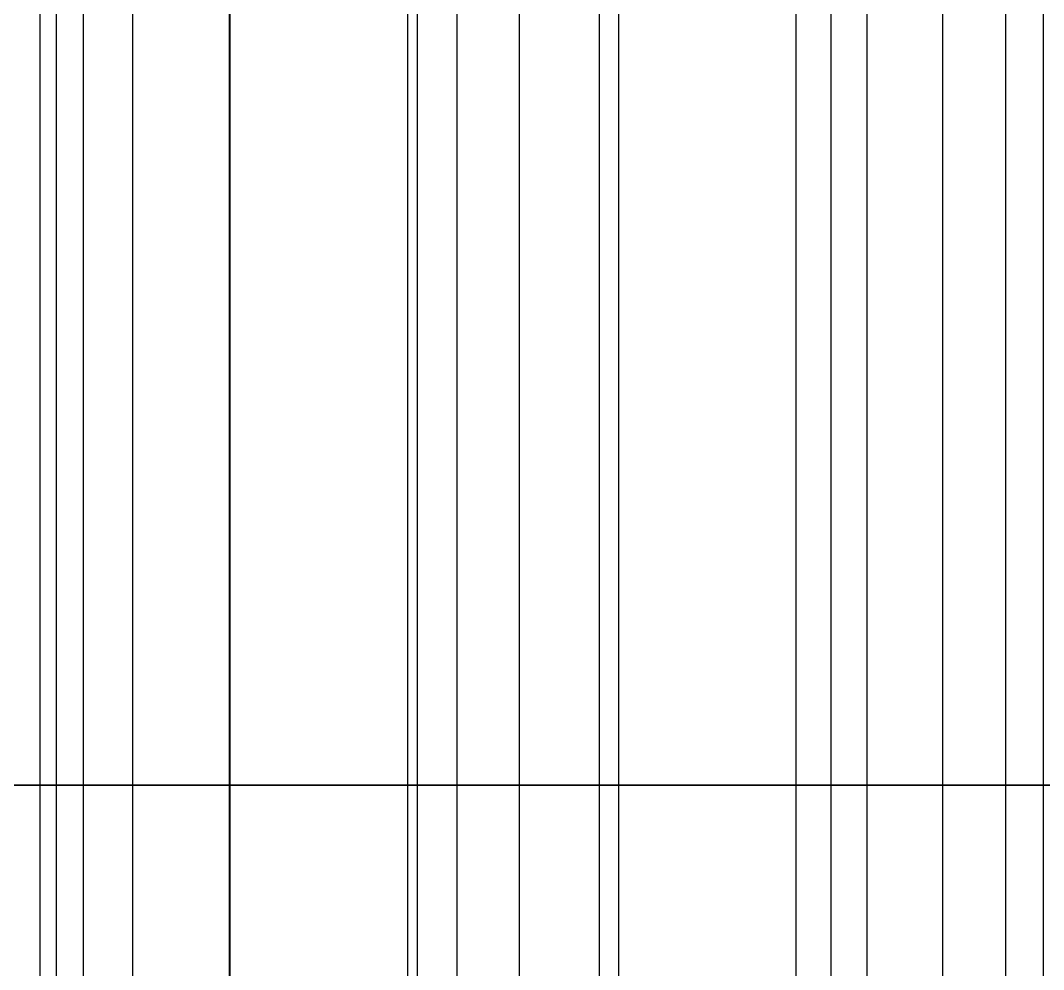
# Model space of a CAD drawing. Extents: x -60 to 60, y 140 to 264.
# Drawn here: x -54.051 to -52.228, y 197.172 to 198.863 of the extents above; entities that cross this region are included whole.
import ezdxf

# ---------------------------------------------------------------- set-up
doc = ezdxf.new("R2010")
doc.units = 0
doc.layers.add('Cut051011', color=7, linetype='CONTINUOUS')

msp = doc.modelspace()

# ---------------------------------------------------------------- linework, layer by layer
at = {"layer": 'Cut051011'}
for p, q in [((-54.0162, 197.5, 581.669), (-54.0162, 200.5, 581.669)), ((-54.0162, 197.5, 581.669), (-54.0162, 200.5, 581.669)), ((-54.0162, 197.5, 618.331), (-54.0162, 200.5, 618.331)), ((-54.0162, 197.5, 618.331), (-54.0162, 200.5, 618.331)), ((-53.9874, 197.5, 582.983), (-53.9874, 200.5, 582.983)), ((-53.9874, 197.5, 582.983), (-53.9874, 200.5, 582.983)), ((-53.9874, 197.5, 617.017), (-53.9874, 200.5, 617.017)), ((-53.9874, 197.5, 617.017), (-53.9874, 200.5, 617.017)), ((-53.9393, 197.5, 581.853), (-53.9393, 200.5, 581.853)), ((-53.9393, 197.5, 581.853), (-53.9393, 200.5, 581.853)), ((-53.9393, 197.5, 618.147), (-53.9393, 200.5, 618.147)), ((-53.9393, 197.5, 618.147), (-53.9393, 200.5, 618.147)), ((-53.8508, 197.5, 581.189), (-53.8508, 200.5, 581.189)), ((-53.8508, 197.5, 581.189), (-53.8508, 200.5, 581.189)), ((-53.8508, 197.5, 618.811), (-53.8508, 200.5, 618.811)), ((-53.8508, 197.5, 618.811), (-53.8508, 200.5, 618.811)), ((-53.679, 197.5, 582.034), (-53.679, 200.5, 582.034)), ((-53.679, 197.5, 582.034), (-53.679, 200.5, 582.034)), ((-53.679, 197.5, 617.966), (-53.679, 200.5, 617.966)), ((-53.679, 197.5, 617.966), (-53.679, 200.5, 617.966)), ((-53.6773, 197.5, 581.092), (-53.6773, 200.5, 581.092)), ((-53.6773, 197.5, 581.092), (-53.6773, 200.5, 581.092)), ((-53.6773, 197.5, 618.908), (-53.6773, 200.5, 618.908)), ((-53.6773, 197.5, 618.908), (-53.6773, 200.5, 618.908)), ((-53.3606, 197.5, 581.109), (-53.3606, 200.5, 581.109)), ((-53.3606, 197.5, 581.109), (-53.3606, 200.5, 581.109)), ((-53.3606, 197.5, 618.891), (-53.3606, 200.5, 618.891)), ((-53.3606, 197.5, 618.891), (-53.3606, 200.5, 618.891)), ((-53.3436, 197.5, 579.795), (-53.3436, 200.5, 579.795)), ((-53.3436, 197.5, 579.795), (-53.3436, 200.5, 579.795)), ((-53.3436, 197.5, 620.205), (-53.3436, 200.5, 620.205)), ((-53.3436, 197.5, 620.205), (-53.3436, 200.5, 620.205)), ((-53.2731, 197.5, 579.981), (-53.2731, 200.5, 579.981)), ((-53.2731, 197.5, 579.981), (-53.2731, 200.5, 579.981)), ((-53.2731, 197.5, 620.019), (-53.2731, 200.5, 620.019)), ((-53.2731, 197.5, 620.019), (-53.2731, 200.5, 620.019)), ((-53.1615, 197.5, 579.321), (-53.1615, 200.5, 579.321)), ((-53.1615, 197.5, 579.321), (-53.1615, 200.5, 579.321)), ((-53.1615, 197.5, 620.679), (-53.1615, 200.5, 620.679)), ((-53.1615, 197.5, 620.679), (-53.1615, 200.5, 620.679)), ((-53.0193, 197.5, 580.172), (-53.0193, 200.5, 580.172)), ((-53.0193, 197.5, 580.172), (-53.0193, 200.5, 580.172)), ((-53.0193, 197.5, 619.828), (-53.0193, 200.5, 619.828)), ((-53.0193, 197.5, 619.828), (-53.0193, 200.5, 619.828)), ((-52.9848, 197.5, 579.23), (-52.9848, 200.5, 579.23)), ((-52.9848, 197.5, 579.23), (-52.9848, 200.5, 579.23)), ((-52.9848, 197.5, 620.77), (-52.9848, 200.5, 620.77)), ((-52.9848, 197.5, 620.77), (-52.9848, 200.5, 620.77)), ((-52.6688, 197.5, 579.258), (-52.6688, 200.5, 579.258)), ((-52.6688, 197.5, 579.258), (-52.6688, 200.5, 579.258)), ((-52.6688, 197.5, 620.742), (-52.6688, 200.5, 620.742)), ((-52.6688, 197.5, 620.742), (-52.6688, 200.5, 620.742)), ((-52.606, 197.5, 577.946), (-52.606, 200.5, 577.946)), ((-52.606, 197.5, 577.946), (-52.606, 200.5, 577.946)), ((-52.606, 197.5, 622.054), (-52.606, 200.5, 622.054)), ((-52.606, 197.5, 622.054), (-52.606, 200.5, 622.054)), ((-52.5421, 197.5, 578.134), (-52.5421, 200.5, 578.134)), ((-52.5421, 197.5, 578.134), (-52.5421, 200.5, 578.134)), ((-52.5421, 197.5, 621.866), (-52.5421, 200.5, 621.866)), ((-52.5421, 197.5, 621.866), (-52.5421, 200.5, 621.866)), ((-52.4074, 197.5, 577.478), (-52.4074, 200.5, 577.478)), ((-52.4074, 197.5, 577.478), (-52.4074, 200.5, 577.478)), ((-52.4074, 197.5, 622.522), (-52.4074, 200.5, 622.522)), ((-52.4074, 197.5, 622.522), (-52.4074, 200.5, 622.522)), ((-52.295, 197.5, 578.333), (-52.295, 200.5, 578.333)), ((-52.295, 197.5, 578.333), (-52.295, 200.5, 578.333)), ((-52.295, 197.5, 621.667), (-52.295, 200.5, 621.667)), ((-52.295, 197.5, 621.667), (-52.295, 200.5, 621.667)), ((-52.2276, 197.5, 577.394), (-52.2276, 200.5, 577.394)), ((-52.2276, 197.5, 577.394), (-52.2276, 200.5, 577.394)), ((-52.2276, 197.5, 622.606), (-52.2276, 200.5, 622.606)), ((-52.2276, 197.5, 622.606), (-52.2276, 200.5, 622.606)), ((-54.0162, 194.5, 581.669), (-54.0162, 197.5, 581.669)), ((-54.0162, 194.5, 581.669), (-54.0162, 197.5, 581.669)), ((-54.0162, 194.5, 618.331), (-54.0162, 197.5, 618.331)), ((-54.0162, 194.5, 618.331), (-54.0162, 197.5, 618.331)), ((-53.9874, 194.5, 582.983), (-53.9874, 197.5, 582.983)), ((-53.9874, 194.5, 582.983), (-53.9874, 197.5, 582.983)), ((-53.9874, 194.5, 617.017), (-53.9874, 197.5, 617.017)), ((-53.9874, 194.5, 617.017), (-53.9874, 197.5, 617.017)), ((-53.9393, 194.5, 581.853), (-53.9393, 197.5, 581.853)), ((-53.9393, 194.5, 581.853), (-53.9393, 197.5, 581.853)), ((-53.9393, 194.5, 618.147), (-53.9393, 197.5, 618.147)), ((-53.9393, 194.5, 618.147), (-53.9393, 197.5, 618.147)), ((-53.8508, 194.5, 581.189), (-53.8508, 197.5, 581.189)), ((-53.8508, 194.5, 581.189), (-53.8508, 197.5, 581.189)), ((-53.8508, 194.5, 618.811), (-53.8508, 197.5, 618.811)), ((-53.8508, 194.5, 618.811), (-53.8508, 197.5, 618.811)), ((-53.679, 194.5, 582.034), (-53.679, 197.5, 582.034)), ((-53.679, 194.5, 582.034), (-53.679, 197.5, 582.034)), ((-53.679, 194.5, 617.966), (-53.679, 197.5, 617.966)), ((-53.679, 194.5, 617.966), (-53.679, 197.5, 617.966)), ((-53.6773, 194.5, 581.092), (-53.6773, 197.5, 581.092)), ((-53.6773, 194.5, 581.092), (-53.6773, 197.5, 581.092)), ((-53.6773, 194.5, 618.908), (-53.6773, 197.5, 618.908)), ((-53.6773, 194.5, 618.908), (-53.6773, 197.5, 618.908)), ((-53.3606, 194.5, 581.109), (-53.3606, 197.5, 581.109)), ((-53.3606, 194.5, 581.109), (-53.3606, 197.5, 581.109)), ((-53.3606, 194.5, 618.891), (-53.3606, 197.5, 618.891)), ((-53.3606, 194.5, 618.891), (-53.3606, 197.5, 618.891)), ((-53.3436, 194.5, 579.795), (-53.3436, 197.5, 579.795)), ((-53.3436, 194.5, 579.795), (-53.3436, 197.5, 579.795)), ((-53.3436, 194.5, 620.205), (-53.3436, 197.5, 620.205)), ((-53.3436, 194.5, 620.205), (-53.3436, 197.5, 620.205)), ((-53.2731, 194.5, 579.981), (-53.2731, 197.5, 579.981)), ((-53.2731, 194.5, 579.981), (-53.2731, 197.5, 579.981)), ((-53.2731, 194.5, 620.019), (-53.2731, 197.5, 620.019)), ((-53.2731, 194.5, 620.019), (-53.2731, 197.5, 620.019)), ((-53.1615, 194.5, 579.321), (-53.1615, 197.5, 579.321)), ((-53.1615, 194.5, 579.321), (-53.1615, 197.5, 579.321)), ((-53.1615, 194.5, 620.679), (-53.1615, 197.5, 620.679)), ((-53.1615, 194.5, 620.679), (-53.1615, 197.5, 620.679)), ((-53.0193, 194.5, 580.172), (-53.0193, 197.5, 580.172)), ((-53.0193, 194.5, 580.172), (-53.0193, 197.5, 580.172)), ((-53.0193, 194.5, 619.828), (-53.0193, 197.5, 619.828)), ((-53.0193, 194.5, 619.828), (-53.0193, 197.5, 619.828)), ((-52.9848, 194.5, 579.23), (-52.9848, 197.5, 579.23)), ((-52.9848, 194.5, 579.23), (-52.9848, 197.5, 579.23)), ((-52.9848, 194.5, 620.77), (-52.9848, 197.5, 620.77)), ((-52.9848, 194.5, 620.77), (-52.9848, 197.5, 620.77)), ((-52.6688, 194.5, 579.258), (-52.6688, 197.5, 579.258)), ((-52.6688, 194.5, 579.258), (-52.6688, 197.5, 579.258)), ((-52.6688, 194.5, 620.742), (-52.6688, 197.5, 620.742)), ((-52.6688, 194.5, 620.742), (-52.6688, 197.5, 620.742)), ((-52.606, 194.5, 577.946), (-52.606, 197.5, 577.946)), ((-52.606, 194.5, 577.946), (-52.606, 197.5, 577.946)), ((-52.606, 194.5, 622.054), (-52.606, 197.5, 622.054)), ((-52.606, 194.5, 622.054), (-52.606, 197.5, 622.054)), ((-52.5421, 194.5, 578.134), (-52.5421, 197.5, 578.134)), ((-52.5421, 194.5, 578.134), (-52.5421, 197.5, 578.134)), ((-52.5421, 194.5, 621.866), (-52.5421, 197.5, 621.866)), ((-52.5421, 194.5, 621.866), (-52.5421, 197.5, 621.866)), ((-52.4074, 194.5, 577.478), (-52.4074, 197.5, 577.478)), ((-52.4074, 194.5, 577.478), (-52.4074, 197.5, 577.478)), ((-52.4074, 194.5, 622.522), (-52.4074, 197.5, 622.522)), ((-52.4074, 194.5, 622.522), (-52.4074, 197.5, 622.522)), ((-52.295, 194.5, 578.333), (-52.295, 197.5, 578.333)), ((-52.295, 194.5, 578.333), (-52.295, 197.5, 578.333)), ((-52.295, 194.5, 621.667), (-52.295, 197.5, 621.667)), ((-52.295, 194.5, 621.667), (-52.295, 197.5, 621.667)), ((-52.2276, 194.5, 577.394), (-52.2276, 197.5, 577.394)), ((-52.2276, 194.5, 577.394), (-52.2276, 197.5, 577.394)), ((-52.2276, 194.5, 622.606), (-52.2276, 197.5, 622.606)), ((-52.2276, 194.5, 622.606), (-52.2276, 197.5, 622.606))]:
    msp.add_line(p, q, dxfattribs=at)
for centre in [(0, 203.5), (0, 203.5), (0, 200.5), (0, 200.5)]:
    msp.add_circle(centre, 60, dxfattribs=at)
for points, degree in [([(-53.9874, 197.5, 582.983), (-54.1464, 197.5, 583.005), (-54.3045, 197.5, 582.977)], 2), ([(-54.3045, 197.5, 617.023), (-54.1464, 197.5, 616.995), (-53.9874, 197.5, 617.017)], 2), ([(-53.9874, 197.5, 582.983), (-54.1464, 197.5, 583.005), (-54.3045, 197.5, 582.977)], 2), ([(-54.3045, 197.5, 617.023), (-54.1464, 197.5, 616.995), (-53.9874, 197.5, 617.017)], 2), ([(-53.9874, 197.5, 582.983), (-54.1464, 197.5, 583.005), (-54.3045, 197.5, 582.977)], 2), ([(-54.3045, 197.5, 617.023), (-54.1464, 197.5, 616.995), (-53.9874, 197.5, 617.017)], 2), ([(-53.9874, 197.5, 582.983), (-54.1464, 197.5, 583.005), (-54.3045, 197.5, 582.977)], 2), ([(-54.3045, 197.5, 617.023), (-54.1464, 197.5, 616.995), (-53.9874, 197.5, 617.017)], 2), ([(-53.8508, 197.5, 581.189), (-54.0162, 197.5, 581.669)], 1), ([(-54.0162, 197.5, 618.331), (-53.8508, 197.5, 618.811)], 1), ([(-53.8508, 197.5, 581.189), (-54.0162, 197.5, 581.669)], 1), ([(-54.0162, 197.5, 618.331), (-53.8508, 197.5, 618.811)], 1), ([(-53.8508, 197.5, 581.189), (-54.0162, 197.5, 581.669)], 1), ([(-54.0162, 197.5, 618.331), (-53.8508, 197.5, 618.811)], 1), ([(-53.8508, 197.5, 581.189), (-54.0162, 197.5, 581.669)], 1), ([(-54.0162, 197.5, 618.331), (-53.8508, 197.5, 618.811)], 1), ([(-53.9393, 197.5, 581.853), (-53.7947, 197.5, 581.923), (-53.679, 197.5, 582.034)], 2), ([(-53.679, 197.5, 617.966), (-53.7947, 197.5, 618.077), (-53.9393, 197.5, 618.147)], 2), ([(-53.9393, 197.5, 581.853), (-53.7947, 197.5, 581.923), (-53.679, 197.5, 582.034)], 2), ([(-53.679, 197.5, 617.966), (-53.7947, 197.5, 618.077), (-53.9393, 197.5, 618.147)], 2), ([(-53.9393, 197.5, 581.853), (-53.7947, 197.5, 581.923), (-53.679, 197.5, 582.034)], 2), ([(-53.679, 197.5, 617.966), (-53.7947, 197.5, 618.077), (-53.9393, 197.5, 618.147)], 2), ([(-53.9393, 197.5, 581.853), (-53.7947, 197.5, 581.923), (-53.679, 197.5, 582.034)], 2), ([(-53.679, 197.5, 617.966), (-53.7947, 197.5, 618.077), (-53.9393, 197.5, 618.147)], 2), ([(-53.3606, 197.5, 581.109), (-53.5204, 197.5, 581.126), (-53.6773, 197.5, 581.092)], 2), ([(-53.6773, 197.5, 618.908), (-53.5204, 197.5, 618.874), (-53.3606, 197.5, 618.891)], 2), ([(-53.3606, 197.5, 581.109), (-53.5204, 197.5, 581.126), (-53.6773, 197.5, 581.092)], 2), ([(-53.6773, 197.5, 618.908), (-53.5204, 197.5, 618.874), (-53.3606, 197.5, 618.891)], 2), ([(-53.3606, 197.5, 581.109), (-53.5204, 197.5, 581.126), (-53.6773, 197.5, 581.092)], 2), ([(-53.6773, 197.5, 618.908), (-53.5204, 197.5, 618.874), (-53.3606, 197.5, 618.891)], 2), ([(-53.3606, 197.5, 581.109), (-53.5204, 197.5, 581.126), (-53.6773, 197.5, 581.092)], 2), ([(-53.6773, 197.5, 618.908), (-53.5204, 197.5, 618.874), (-53.3606, 197.5, 618.891)], 2), ([(-53.1615, 197.5, 579.321), (-53.3436, 197.5, 579.795)], 1), ([(-53.3436, 197.5, 620.205), (-53.1615, 197.5, 620.679)], 1), ([(-53.1615, 197.5, 579.321), (-53.3436, 197.5, 579.795)], 1), ([(-53.3436, 197.5, 620.205), (-53.1615, 197.5, 620.679)], 1), ([(-53.1615, 197.5, 579.321), (-53.3436, 197.5, 579.795)], 1), ([(-53.3436, 197.5, 620.205), (-53.1615, 197.5, 620.679)], 1), ([(-53.1615, 197.5, 579.321), (-53.3436, 197.5, 579.795)], 1), ([(-53.3436, 197.5, 620.205), (-53.1615, 197.5, 620.679)], 1), ([(-53.2731, 197.5, 579.981), (-53.1311, 197.5, 580.056), (-53.0193, 197.5, 580.172)], 2), ([(-53.0193, 197.5, 619.828), (-53.1311, 197.5, 619.944), (-53.2731, 197.5, 620.019)], 2), ([(-53.2731, 197.5, 579.981), (-53.1311, 197.5, 580.056), (-53.0193, 197.5, 580.172)], 2), ([(-53.0193, 197.5, 619.828), (-53.1311, 197.5, 619.944), (-53.2731, 197.5, 620.019)], 2), ([(-53.2731, 197.5, 579.981), (-53.1311, 197.5, 580.056), (-53.0193, 197.5, 580.172)], 2), ([(-53.0193, 197.5, 619.828), (-53.1311, 197.5, 619.944), (-53.2731, 197.5, 620.019)], 2), ([(-53.2731, 197.5, 579.981), (-53.1311, 197.5, 580.056), (-53.0193, 197.5, 580.172)], 2), ([(-53.0193, 197.5, 619.828), (-53.1311, 197.5, 619.944), (-53.2731, 197.5, 620.019)], 2), ([(-52.6688, 197.5, 579.258), (-52.829, 197.5, 579.269), (-52.9848, 197.5, 579.23)], 2), ([(-52.9848, 197.5, 620.77), (-52.829, 197.5, 620.731), (-52.6688, 197.5, 620.742)], 2), ([(-52.6688, 197.5, 579.258), (-52.829, 197.5, 579.269), (-52.9848, 197.5, 579.23)], 2), ([(-52.9848, 197.5, 620.77), (-52.829, 197.5, 620.731), (-52.6688, 197.5, 620.742)], 2), ([(-52.6688, 197.5, 579.258), (-52.829, 197.5, 579.269), (-52.9848, 197.5, 579.23)], 2), ([(-52.9848, 197.5, 620.77), (-52.829, 197.5, 620.731), (-52.6688, 197.5, 620.742)], 2), ([(-52.6688, 197.5, 579.258), (-52.829, 197.5, 579.269), (-52.9848, 197.5, 579.23)], 2), ([(-52.9848, 197.5, 620.77), (-52.829, 197.5, 620.731), (-52.6688, 197.5, 620.742)], 2), ([(-52.4074, 197.5, 577.478), (-52.606, 197.5, 577.946)], 1), ([(-52.606, 197.5, 622.054), (-52.4074, 197.5, 622.522)], 1), ([(-52.4074, 197.5, 577.478), (-52.606, 197.5, 577.946)], 1), ([(-52.606, 197.5, 622.054), (-52.4074, 197.5, 622.522)], 1), ([(-52.4074, 197.5, 577.478), (-52.606, 197.5, 577.946)], 1), ([(-52.606, 197.5, 622.054), (-52.4074, 197.5, 622.522)], 1), ([(-52.4074, 197.5, 577.478), (-52.606, 197.5, 577.946)], 1), ([(-52.606, 197.5, 622.054), (-52.4074, 197.5, 622.522)], 1), ([(-52.5421, 197.5, 578.134), (-52.4027, 197.5, 578.214), (-52.295, 197.5, 578.333)], 2), ([(-52.295, 197.5, 621.667), (-52.4027, 197.5, 621.786), (-52.5421, 197.5, 621.866)], 2), ([(-52.5421, 197.5, 578.134), (-52.4027, 197.5, 578.214), (-52.295, 197.5, 578.333)], 2), ([(-52.295, 197.5, 621.667), (-52.4027, 197.5, 621.786), (-52.5421, 197.5, 621.866)], 2), ([(-52.5421, 197.5, 578.134), (-52.4027, 197.5, 578.214), (-52.295, 197.5, 578.333)], 2), ([(-52.295, 197.5, 621.667), (-52.4027, 197.5, 621.786), (-52.5421, 197.5, 621.866)], 2), ([(-52.5421, 197.5, 578.134), (-52.4027, 197.5, 578.214), (-52.295, 197.5, 578.333)], 2), ([(-52.295, 197.5, 621.667), (-52.4027, 197.5, 621.786), (-52.5421, 197.5, 621.866)], 2), ([(-51.9129, 197.5, 577.433), (-52.0734, 197.5, 577.438), (-52.2276, 197.5, 577.394)], 2), ([(-52.2276, 197.5, 622.606), (-52.0734, 197.5, 622.562), (-51.9129, 197.5, 622.567)], 2), ([(-51.9129, 197.5, 577.433), (-52.0734, 197.5, 577.438), (-52.2276, 197.5, 577.394)], 2), ([(-52.2276, 197.5, 622.606), (-52.0734, 197.5, 622.562), (-51.9129, 197.5, 622.567)], 2), ([(-51.9129, 197.5, 577.433), (-52.0734, 197.5, 577.438), (-52.2276, 197.5, 577.394)], 2), ([(-52.2276, 197.5, 622.606), (-52.0734, 197.5, 622.562), (-51.9129, 197.5, 622.567)], 2), ([(-51.9129, 197.5, 577.433), (-52.0734, 197.5, 577.438), (-52.2276, 197.5, 577.394)], 2), ([(-52.2276, 197.5, 622.606), (-52.0734, 197.5, 622.562), (-51.9129, 197.5, 622.567)], 2)]:
    msp.add_open_spline(points, degree=degree, dxfattribs=at)
for points, degree, knots in [([(-54.0162, 197.5, 581.669), (-54.0339, 197.5, 581.72), (-54.0125, 197.5, 581.776), (-53.9875, 197.5, 581.83), (-53.9393, 197.5, 581.853)], 2, [0, 0, 0, 0.724386, 0.724386, 1.44877, 1.44877, 1.44877]), ([(-53.9393, 197.5, 618.147), (-53.9875, 197.5, 618.17), (-54.0125, 197.5, 618.224), (-54.0339, 197.5, 618.28), (-54.0162, 197.5, 618.331)], 2, [0, 0, 0, 0.724386, 0.724386, 1.44877, 1.44877, 1.44877]), ([(-54.0162, 197.5, 581.669), (-54.0339, 197.5, 581.72), (-54.0125, 197.5, 581.776), (-53.9875, 197.5, 581.83), (-53.9393, 197.5, 581.853)], 2, [0, 0, 0, 0.724386, 0.724386, 1.44877, 1.44877, 1.44877]), ([(-53.9393, 197.5, 618.147), (-53.9875, 197.5, 618.17), (-54.0125, 197.5, 618.224), (-54.0339, 197.5, 618.28), (-54.0162, 197.5, 618.331)], 2, [0, 0, 0, 0.724386, 0.724386, 1.44877, 1.44877, 1.44877]), ([(-54.0162, 197.5, 581.669), (-54.0339, 197.5, 581.72), (-54.0125, 197.5, 581.776), (-53.9875, 197.5, 581.83), (-53.9393, 197.5, 581.853)], 2, [0, 0, 0, 0.724386, 0.724386, 1.44877, 1.44877, 1.44877]), ([(-53.9393, 197.5, 618.147), (-53.9875, 197.5, 618.17), (-54.0125, 197.5, 618.224), (-54.0339, 197.5, 618.28), (-54.0162, 197.5, 618.331)], 2, [0, 0, 0, 0.724386, 0.724386, 1.44877, 1.44877, 1.44877]), ([(-54.0162, 197.5, 581.669), (-54.0339, 197.5, 581.72), (-54.0125, 197.5, 581.776), (-53.9875, 197.5, 581.83), (-53.9393, 197.5, 581.853)], 2, [0, 0, 0, 0.724386, 0.724386, 1.44877, 1.44877, 1.44877]), ([(-53.9393, 197.5, 618.147), (-53.9875, 197.5, 618.17), (-54.0125, 197.5, 618.224), (-54.0339, 197.5, 618.28), (-54.0162, 197.5, 618.331)], 2, [0, 0, 0, 0.724386, 0.724386, 1.44877, 1.44877, 1.44877]), ([(-53.679, 197.5, 582.034), (-53.6194, 197.5, 582.091), (-53.5633, 197.5, 582.172), (-53.5329, 197.5, 582.274), (-53.5021, 197.5, 582.374), (-53.5003, 197.5, 582.495), (-53.5367, 197.5, 582.605), (-53.572, 197.5, 582.715), (-53.6442, 197.5, 582.812), (-53.7282, 197.5, 582.875), (-53.8124, 197.5, 582.939), (-53.9054, 197.5, 582.972), (-53.9874, 197.5, 582.983)], 3, [0, 0, 0, 0, 0.558599, 0.558599, 0.558599, 1.1172, 1.1172, 1.1172, 1.6758, 1.6758, 1.6758, 2.2344, 2.2344, 2.2344, 2.2344]), ([(-53.9874, 197.5, 617.017), (-53.9054, 197.5, 617.028), (-53.8124, 197.5, 617.061), (-53.7282, 197.5, 617.125), (-53.6442, 197.5, 617.188), (-53.572, 197.5, 617.285), (-53.5367, 197.5, 617.395), (-53.5003, 197.5, 617.505), (-53.5021, 197.5, 617.626), (-53.5329, 197.5, 617.726), (-53.5633, 197.5, 617.828), (-53.6194, 197.5, 617.909), (-53.679, 197.5, 617.966)], 3, [0, 0, 0, 0, 0.558599, 0.558599, 0.558599, 1.1172, 1.1172, 1.1172, 1.6758, 1.6758, 1.6758, 2.2344, 2.2344, 2.2344, 2.2344]), ([(-53.679, 197.5, 582.034), (-53.6194, 197.5, 582.091), (-53.5633, 197.5, 582.172), (-53.5329, 197.5, 582.274), (-53.5021, 197.5, 582.374), (-53.5003, 197.5, 582.495), (-53.5367, 197.5, 582.605), (-53.572, 197.5, 582.715), (-53.6442, 197.5, 582.812), (-53.7282, 197.5, 582.875), (-53.8124, 197.5, 582.939), (-53.9054, 197.5, 582.972), (-53.9874, 197.5, 582.983)], 3, [0, 0, 0, 0, 0.558599, 0.558599, 0.558599, 1.1172, 1.1172, 1.1172, 1.6758, 1.6758, 1.6758, 2.2344, 2.2344, 2.2344, 2.2344]), ([(-53.9874, 197.5, 617.017), (-53.9054, 197.5, 617.028), (-53.8124, 197.5, 617.061), (-53.7282, 197.5, 617.125), (-53.6442, 197.5, 617.188), (-53.572, 197.5, 617.285), (-53.5367, 197.5, 617.395), (-53.5003, 197.5, 617.505), (-53.5021, 197.5, 617.626), (-53.5329, 197.5, 617.726), (-53.5633, 197.5, 617.828), (-53.6194, 197.5, 617.909), (-53.679, 197.5, 617.966)], 3, [0, 0, 0, 0, 0.558599, 0.558599, 0.558599, 1.1172, 1.1172, 1.1172, 1.6758, 1.6758, 1.6758, 2.2344, 2.2344, 2.2344, 2.2344]), ([(-53.679, 197.5, 582.034), (-53.6194, 197.5, 582.091), (-53.5633, 197.5, 582.172), (-53.5329, 197.5, 582.274), (-53.5021, 197.5, 582.374), (-53.5003, 197.5, 582.495), (-53.5367, 197.5, 582.605), (-53.572, 197.5, 582.715), (-53.6442, 197.5, 582.812), (-53.7282, 197.5, 582.875), (-53.8124, 197.5, 582.939), (-53.9054, 197.5, 582.972), (-53.9874, 197.5, 582.983)], 3, [0, 0, 0, 0, 0.558599, 0.558599, 0.558599, 1.1172, 1.1172, 1.1172, 1.6758, 1.6758, 1.6758, 2.2344, 2.2344, 2.2344, 2.2344]), ([(-53.9874, 197.5, 617.017), (-53.9054, 197.5, 617.028), (-53.8124, 197.5, 617.061), (-53.7282, 197.5, 617.125), (-53.6442, 197.5, 617.188), (-53.572, 197.5, 617.285), (-53.5367, 197.5, 617.395), (-53.5003, 197.5, 617.505), (-53.5021, 197.5, 617.626), (-53.5329, 197.5, 617.726), (-53.5633, 197.5, 617.828), (-53.6194, 197.5, 617.909), (-53.679, 197.5, 617.966)], 3, [0, 0, 0, 0, 0.558599, 0.558599, 0.558599, 1.1172, 1.1172, 1.1172, 1.6758, 1.6758, 1.6758, 2.2344, 2.2344, 2.2344, 2.2344]), ([(-53.679, 197.5, 582.034), (-53.6194, 197.5, 582.091), (-53.5633, 197.5, 582.172), (-53.5329, 197.5, 582.274), (-53.5021, 197.5, 582.374), (-53.5003, 197.5, 582.495), (-53.5367, 197.5, 582.605), (-53.572, 197.5, 582.715), (-53.6442, 197.5, 582.812), (-53.7282, 197.5, 582.875), (-53.8124, 197.5, 582.939), (-53.9054, 197.5, 582.972), (-53.9874, 197.5, 582.983)], 3, [0, 0, 0, 0, 0.558599, 0.558599, 0.558599, 1.1172, 1.1172, 1.1172, 1.6758, 1.6758, 1.6758, 2.2344, 2.2344, 2.2344, 2.2344]), ([(-53.9874, 197.5, 617.017), (-53.9054, 197.5, 617.028), (-53.8124, 197.5, 617.061), (-53.7282, 197.5, 617.125), (-53.6442, 197.5, 617.188), (-53.572, 197.5, 617.285), (-53.5367, 197.5, 617.395), (-53.5003, 197.5, 617.505), (-53.5021, 197.5, 617.626), (-53.5329, 197.5, 617.726), (-53.5633, 197.5, 617.828), (-53.6194, 197.5, 617.909), (-53.679, 197.5, 617.966)], 3, [0, 0, 0, 0, 0.558599, 0.558599, 0.558599, 1.1172, 1.1172, 1.1172, 1.6758, 1.6758, 1.6758, 2.2344, 2.2344, 2.2344, 2.2344]), ([(-53.6773, 197.5, 581.092), (-53.7292, 197.5, 581.08), (-53.7825, 197.5, 581.108), (-53.8338, 197.5, 581.139), (-53.8508, 197.5, 581.189)], 2, [0, 0, 0, 0.724386, 0.724386, 1.44877, 1.44877, 1.44877]), ([(-53.8508, 197.5, 618.811), (-53.8338, 197.5, 618.861), (-53.7825, 197.5, 618.892), (-53.7292, 197.5, 618.92), (-53.6773, 197.5, 618.908)], 2, [0, 0, 0, 0.724386, 0.724386, 1.44877, 1.44877, 1.44877]), ([(-53.6773, 197.5, 581.092), (-53.7292, 197.5, 581.08), (-53.7825, 197.5, 581.108), (-53.8338, 197.5, 581.139), (-53.8508, 197.5, 581.189)], 2, [0, 0, 0, 0.724386, 0.724386, 1.44877, 1.44877, 1.44877]), ([(-53.8508, 197.5, 618.811), (-53.8338, 197.5, 618.861), (-53.7825, 197.5, 618.892), (-53.7292, 197.5, 618.92), (-53.6773, 197.5, 618.908)], 2, [0, 0, 0, 0.724386, 0.724386, 1.44877, 1.44877, 1.44877]), ([(-53.6773, 197.5, 581.092), (-53.7292, 197.5, 581.08), (-53.7825, 197.5, 581.108), (-53.8338, 197.5, 581.139), (-53.8508, 197.5, 581.189)], 2, [0, 0, 0, 0.724386, 0.724386, 1.44877, 1.44877, 1.44877]), ([(-53.8508, 197.5, 618.811), (-53.8338, 197.5, 618.861), (-53.7825, 197.5, 618.892), (-53.7292, 197.5, 618.92), (-53.6773, 197.5, 618.908)], 2, [0, 0, 0, 0.724386, 0.724386, 1.44877, 1.44877, 1.44877]), ([(-53.6773, 197.5, 581.092), (-53.7292, 197.5, 581.08), (-53.7825, 197.5, 581.108), (-53.8338, 197.5, 581.139), (-53.8508, 197.5, 581.189)], 2, [0, 0, 0, 0.724386, 0.724386, 1.44877, 1.44877, 1.44877]), ([(-53.8508, 197.5, 618.811), (-53.8338, 197.5, 618.861), (-53.7825, 197.5, 618.892), (-53.7292, 197.5, 618.92), (-53.6773, 197.5, 618.908)], 2, [0, 0, 0, 0.724386, 0.724386, 1.44877, 1.44877, 1.44877]), ([(-53.0193, 197.5, 580.172), (-52.9617, 197.5, 580.231), (-52.9085, 197.5, 580.314), (-52.8817, 197.5, 580.416), (-52.8544, 197.5, 580.518), (-52.8568, 197.5, 580.638), (-52.897, 197.5, 580.747), (-52.9361, 197.5, 580.856), (-53.0116, 197.5, 580.95), (-53.0979, 197.5, 581.01), (-53.1842, 197.5, 581.071), (-53.2783, 197.5, 581.101), (-53.3606, 197.5, 581.109)], 3, [0, 0, 0, 0, 0.558599, 0.558599, 0.558599, 1.1172, 1.1172, 1.1172, 1.6758, 1.6758, 1.6758, 2.2344, 2.2344, 2.2344, 2.2344]), ([(-53.3606, 197.5, 618.891), (-53.2783, 197.5, 618.899), (-53.1842, 197.5, 618.929), (-53.0979, 197.5, 618.99), (-53.0116, 197.5, 619.05), (-52.9361, 197.5, 619.144), (-52.897, 197.5, 619.253), (-52.8568, 197.5, 619.362), (-52.8544, 197.5, 619.482), (-52.8817, 197.5, 619.584), (-52.9085, 197.5, 619.686), (-52.9617, 197.5, 619.769), (-53.0193, 197.5, 619.828)], 3, [0, 0, 0, 0, 0.558599, 0.558599, 0.558599, 1.1172, 1.1172, 1.1172, 1.6758, 1.6758, 1.6758, 2.2344, 2.2344, 2.2344, 2.2344]), ([(-53.0193, 197.5, 580.172), (-52.9617, 197.5, 580.231), (-52.9085, 197.5, 580.314), (-52.8817, 197.5, 580.416), (-52.8544, 197.5, 580.518), (-52.8568, 197.5, 580.638), (-52.897, 197.5, 580.747), (-52.9361, 197.5, 580.856), (-53.0116, 197.5, 580.95), (-53.0979, 197.5, 581.01), (-53.1842, 197.5, 581.071), (-53.2783, 197.5, 581.101), (-53.3606, 197.5, 581.109)], 3, [0, 0, 0, 0, 0.558599, 0.558599, 0.558599, 1.1172, 1.1172, 1.1172, 1.6758, 1.6758, 1.6758, 2.2344, 2.2344, 2.2344, 2.2344]), ([(-53.3606, 197.5, 618.891), (-53.2783, 197.5, 618.899), (-53.1842, 197.5, 618.929), (-53.0979, 197.5, 618.99), (-53.0116, 197.5, 619.05), (-52.9361, 197.5, 619.144), (-52.897, 197.5, 619.253), (-52.8568, 197.5, 619.362), (-52.8544, 197.5, 619.482), (-52.8817, 197.5, 619.584), (-52.9085, 197.5, 619.686), (-52.9617, 197.5, 619.769), (-53.0193, 197.5, 619.828)], 3, [0, 0, 0, 0, 0.558599, 0.558599, 0.558599, 1.1172, 1.1172, 1.1172, 1.6758, 1.6758, 1.6758, 2.2344, 2.2344, 2.2344, 2.2344]), ([(-53.0193, 197.5, 580.172), (-52.9617, 197.5, 580.231), (-52.9085, 197.5, 580.314), (-52.8817, 197.5, 580.416), (-52.8544, 197.5, 580.518), (-52.8568, 197.5, 580.638), (-52.897, 197.5, 580.747), (-52.9361, 197.5, 580.856), (-53.0116, 197.5, 580.95), (-53.0979, 197.5, 581.01), (-53.1842, 197.5, 581.071), (-53.2783, 197.5, 581.101), (-53.3606, 197.5, 581.109)], 3, [0, 0, 0, 0, 0.558599, 0.558599, 0.558599, 1.1172, 1.1172, 1.1172, 1.6758, 1.6758, 1.6758, 2.2344, 2.2344, 2.2344, 2.2344]), ([(-53.3606, 197.5, 618.891), (-53.2783, 197.5, 618.899), (-53.1842, 197.5, 618.929), (-53.0979, 197.5, 618.99), (-53.0116, 197.5, 619.05), (-52.9361, 197.5, 619.144), (-52.897, 197.5, 619.253), (-52.8568, 197.5, 619.362), (-52.8544, 197.5, 619.482), (-52.8817, 197.5, 619.584), (-52.9085, 197.5, 619.686), (-52.9617, 197.5, 619.769), (-53.0193, 197.5, 619.828)], 3, [0, 0, 0, 0, 0.558599, 0.558599, 0.558599, 1.1172, 1.1172, 1.1172, 1.6758, 1.6758, 1.6758, 2.2344, 2.2344, 2.2344, 2.2344]), ([(-53.0193, 197.5, 580.172), (-52.9617, 197.5, 580.231), (-52.9085, 197.5, 580.314), (-52.8817, 197.5, 580.416), (-52.8544, 197.5, 580.518), (-52.8568, 197.5, 580.638), (-52.897, 197.5, 580.747), (-52.9361, 197.5, 580.856), (-53.0116, 197.5, 580.95), (-53.0979, 197.5, 581.01), (-53.1842, 197.5, 581.071), (-53.2783, 197.5, 581.101), (-53.3606, 197.5, 581.109)], 3, [0, 0, 0, 0, 0.558599, 0.558599, 0.558599, 1.1172, 1.1172, 1.1172, 1.6758, 1.6758, 1.6758, 2.2344, 2.2344, 2.2344, 2.2344]), ([(-53.3606, 197.5, 618.891), (-53.2783, 197.5, 618.899), (-53.1842, 197.5, 618.929), (-53.0979, 197.5, 618.99), (-53.0116, 197.5, 619.05), (-52.9361, 197.5, 619.144), (-52.897, 197.5, 619.253), (-52.8568, 197.5, 619.362), (-52.8544, 197.5, 619.482), (-52.8817, 197.5, 619.584), (-52.9085, 197.5, 619.686), (-52.9617, 197.5, 619.769), (-53.0193, 197.5, 619.828)], 3, [0, 0, 0, 0, 0.558599, 0.558599, 0.558599, 1.1172, 1.1172, 1.1172, 1.6758, 1.6758, 1.6758, 2.2344, 2.2344, 2.2344, 2.2344]), ([(-53.3436, 197.5, 579.795), (-53.363, 197.5, 579.845), (-53.3436, 197.5, 579.902), (-53.3205, 197.5, 579.957), (-53.2731, 197.5, 579.981)], 2, [0, 0, 0, 0.724386, 0.724386, 1.44877, 1.44877, 1.44877]), ([(-53.2731, 197.5, 620.019), (-53.3205, 197.5, 620.043), (-53.3436, 197.5, 620.098), (-53.363, 197.5, 620.155), (-53.3436, 197.5, 620.205)], 2, [0, 0, 0, 0.724386, 0.724386, 1.44877, 1.44877, 1.44877]), ([(-53.3436, 197.5, 579.795), (-53.363, 197.5, 579.845), (-53.3436, 197.5, 579.902), (-53.3205, 197.5, 579.957), (-53.2731, 197.5, 579.981)], 2, [0, 0, 0, 0.724386, 0.724386, 1.44877, 1.44877, 1.44877]), ([(-53.2731, 197.5, 620.019), (-53.3205, 197.5, 620.043), (-53.3436, 197.5, 620.098), (-53.363, 197.5, 620.155), (-53.3436, 197.5, 620.205)], 2, [0, 0, 0, 0.724386, 0.724386, 1.44877, 1.44877, 1.44877]), ([(-53.3436, 197.5, 579.795), (-53.363, 197.5, 579.845), (-53.3436, 197.5, 579.902), (-53.3205, 197.5, 579.957), (-53.2731, 197.5, 579.981)], 2, [0, 0, 0, 0.724386, 0.724386, 1.44877, 1.44877, 1.44877]), ([(-53.2731, 197.5, 620.019), (-53.3205, 197.5, 620.043), (-53.3436, 197.5, 620.098), (-53.363, 197.5, 620.155), (-53.3436, 197.5, 620.205)], 2, [0, 0, 0, 0.724386, 0.724386, 1.44877, 1.44877, 1.44877]), ([(-53.3436, 197.5, 579.795), (-53.363, 197.5, 579.845), (-53.3436, 197.5, 579.902), (-53.3205, 197.5, 579.957), (-53.2731, 197.5, 579.981)], 2, [0, 0, 0, 0.724386, 0.724386, 1.44877, 1.44877, 1.44877]), ([(-53.2731, 197.5, 620.019), (-53.3205, 197.5, 620.043), (-53.3436, 197.5, 620.098), (-53.363, 197.5, 620.155), (-53.3436, 197.5, 620.205)], 2, [0, 0, 0, 0.724386, 0.724386, 1.44877, 1.44877, 1.44877]), ([(-52.9848, 197.5, 579.23), (-53.0361, 197.5, 579.216), (-53.0904, 197.5, 579.242), (-53.1428, 197.5, 579.271), (-53.1615, 197.5, 579.321)], 2, [0, 0, 0, 0.724386, 0.724386, 1.44877, 1.44877, 1.44877]), ([(-53.1615, 197.5, 620.679), (-53.1428, 197.5, 620.729), (-53.0904, 197.5, 620.758), (-53.0361, 197.5, 620.784), (-52.9848, 197.5, 620.77)], 2, [0, 0, 0, 0.724386, 0.724386, 1.44877, 1.44877, 1.44877]), ([(-52.9848, 197.5, 579.23), (-53.0361, 197.5, 579.216), (-53.0904, 197.5, 579.242), (-53.1428, 197.5, 579.271), (-53.1615, 197.5, 579.321)], 2, [0, 0, 0, 0.724386, 0.724386, 1.44877, 1.44877, 1.44877]), ([(-53.1615, 197.5, 620.679), (-53.1428, 197.5, 620.729), (-53.0904, 197.5, 620.758), (-53.0361, 197.5, 620.784), (-52.9848, 197.5, 620.77)], 2, [0, 0, 0, 0.724386, 0.724386, 1.44877, 1.44877, 1.44877]), ([(-52.9848, 197.5, 579.23), (-53.0361, 197.5, 579.216), (-53.0904, 197.5, 579.242), (-53.1428, 197.5, 579.271), (-53.1615, 197.5, 579.321)], 2, [0, 0, 0, 0.724386, 0.724386, 1.44877, 1.44877, 1.44877]), ([(-53.1615, 197.5, 620.679), (-53.1428, 197.5, 620.729), (-53.0904, 197.5, 620.758), (-53.0361, 197.5, 620.784), (-52.9848, 197.5, 620.77)], 2, [0, 0, 0, 0.724386, 0.724386, 1.44877, 1.44877, 1.44877]), ([(-52.9848, 197.5, 579.23), (-53.0361, 197.5, 579.216), (-53.0904, 197.5, 579.242), (-53.1428, 197.5, 579.271), (-53.1615, 197.5, 579.321)], 2, [0, 0, 0, 0.724386, 0.724386, 1.44877, 1.44877, 1.44877]), ([(-53.1615, 197.5, 620.679), (-53.1428, 197.5, 620.729), (-53.0904, 197.5, 620.758), (-53.0361, 197.5, 620.784), (-52.9848, 197.5, 620.77)], 2, [0, 0, 0, 0.724386, 0.724386, 1.44877, 1.44877, 1.44877]), ([(-52.295, 197.5, 578.333), (-52.2395, 197.5, 578.395), (-52.1892, 197.5, 578.48), (-52.166, 197.5, 578.583), (-52.1422, 197.5, 578.685), (-52.1488, 197.5, 578.805), (-52.1928, 197.5, 578.913), (-52.2358, 197.5, 579.021), (-52.3145, 197.5, 579.112), (-52.4028, 197.5, 579.169), (-52.4912, 197.5, 579.227), (-52.5862, 197.5, 579.253), (-52.6688, 197.5, 579.258)], 3, [0, 0, 0, 0, 0.558599, 0.558599, 0.558599, 1.1172, 1.1172, 1.1172, 1.6758, 1.6758, 1.6758, 2.2344, 2.2344, 2.2344, 2.2344]), ([(-52.6688, 197.5, 620.742), (-52.5862, 197.5, 620.747), (-52.4912, 197.5, 620.773), (-52.4028, 197.5, 620.831), (-52.3145, 197.5, 620.888), (-52.2358, 197.5, 620.979), (-52.1928, 197.5, 621.087), (-52.1488, 197.5, 621.195), (-52.1422, 197.5, 621.315), (-52.166, 197.5, 621.417), (-52.1892, 197.5, 621.52), (-52.2395, 197.5, 621.605), (-52.295, 197.5, 621.667)], 3, [0, 0, 0, 0, 0.558599, 0.558599, 0.558599, 1.1172, 1.1172, 1.1172, 1.6758, 1.6758, 1.6758, 2.2344, 2.2344, 2.2344, 2.2344]), ([(-52.295, 197.5, 578.333), (-52.2395, 197.5, 578.395), (-52.1892, 197.5, 578.48), (-52.166, 197.5, 578.583), (-52.1422, 197.5, 578.685), (-52.1488, 197.5, 578.805), (-52.1928, 197.5, 578.913), (-52.2358, 197.5, 579.021), (-52.3145, 197.5, 579.112), (-52.4028, 197.5, 579.169), (-52.4912, 197.5, 579.227), (-52.5862, 197.5, 579.253), (-52.6688, 197.5, 579.258)], 3, [0, 0, 0, 0, 0.558599, 0.558599, 0.558599, 1.1172, 1.1172, 1.1172, 1.6758, 1.6758, 1.6758, 2.2344, 2.2344, 2.2344, 2.2344]), ([(-52.6688, 197.5, 620.742), (-52.5862, 197.5, 620.747), (-52.4912, 197.5, 620.773), (-52.4028, 197.5, 620.831), (-52.3145, 197.5, 620.888), (-52.2358, 197.5, 620.979), (-52.1928, 197.5, 621.087), (-52.1488, 197.5, 621.195), (-52.1422, 197.5, 621.315), (-52.166, 197.5, 621.417), (-52.1892, 197.5, 621.52), (-52.2395, 197.5, 621.605), (-52.295, 197.5, 621.667)], 3, [0, 0, 0, 0, 0.558599, 0.558599, 0.558599, 1.1172, 1.1172, 1.1172, 1.6758, 1.6758, 1.6758, 2.2344, 2.2344, 2.2344, 2.2344]), ([(-52.295, 197.5, 578.333), (-52.2395, 197.5, 578.395), (-52.1892, 197.5, 578.48), (-52.166, 197.5, 578.583), (-52.1422, 197.5, 578.685), (-52.1488, 197.5, 578.805), (-52.1928, 197.5, 578.913), (-52.2358, 197.5, 579.021), (-52.3145, 197.5, 579.112), (-52.4028, 197.5, 579.169), (-52.4912, 197.5, 579.227), (-52.5862, 197.5, 579.253), (-52.6688, 197.5, 579.258)], 3, [0, 0, 0, 0, 0.558599, 0.558599, 0.558599, 1.1172, 1.1172, 1.1172, 1.6758, 1.6758, 1.6758, 2.2344, 2.2344, 2.2344, 2.2344]), ([(-52.6688, 197.5, 620.742), (-52.5862, 197.5, 620.747), (-52.4912, 197.5, 620.773), (-52.4028, 197.5, 620.831), (-52.3145, 197.5, 620.888), (-52.2358, 197.5, 620.979), (-52.1928, 197.5, 621.087), (-52.1488, 197.5, 621.195), (-52.1422, 197.5, 621.315), (-52.166, 197.5, 621.417), (-52.1892, 197.5, 621.52), (-52.2395, 197.5, 621.605), (-52.295, 197.5, 621.667)], 3, [0, 0, 0, 0, 0.558599, 0.558599, 0.558599, 1.1172, 1.1172, 1.1172, 1.6758, 1.6758, 1.6758, 2.2344, 2.2344, 2.2344, 2.2344]), ([(-52.295, 197.5, 578.333), (-52.2395, 197.5, 578.395), (-52.1892, 197.5, 578.48), (-52.166, 197.5, 578.583), (-52.1422, 197.5, 578.685), (-52.1488, 197.5, 578.805), (-52.1928, 197.5, 578.913), (-52.2358, 197.5, 579.021), (-52.3145, 197.5, 579.112), (-52.4028, 197.5, 579.169), (-52.4912, 197.5, 579.227), (-52.5862, 197.5, 579.253), (-52.6688, 197.5, 579.258)], 3, [0, 0, 0, 0, 0.558599, 0.558599, 0.558599, 1.1172, 1.1172, 1.1172, 1.6758, 1.6758, 1.6758, 2.2344, 2.2344, 2.2344, 2.2344]), ([(-52.6688, 197.5, 620.742), (-52.5862, 197.5, 620.747), (-52.4912, 197.5, 620.773), (-52.4028, 197.5, 620.831), (-52.3145, 197.5, 620.888), (-52.2358, 197.5, 620.979), (-52.1928, 197.5, 621.087), (-52.1488, 197.5, 621.195), (-52.1422, 197.5, 621.315), (-52.166, 197.5, 621.417), (-52.1892, 197.5, 621.52), (-52.2395, 197.5, 621.605), (-52.295, 197.5, 621.667)], 3, [0, 0, 0, 0, 0.558599, 0.558599, 0.558599, 1.1172, 1.1172, 1.1172, 1.6758, 1.6758, 1.6758, 2.2344, 2.2344, 2.2344, 2.2344]), ([(-52.606, 197.5, 577.946), (-52.6271, 197.5, 577.995), (-52.6097, 197.5, 578.052), (-52.5885, 197.5, 578.108), (-52.5421, 197.5, 578.134)], 2, [0, 0, 0, 0.724386, 0.724386, 1.44877, 1.44877, 1.44877]), ([(-52.5421, 197.5, 621.866), (-52.5885, 197.5, 621.892), (-52.6097, 197.5, 621.948), (-52.6271, 197.5, 622.005), (-52.606, 197.5, 622.054)], 2, [0, 0, 0, 0.724386, 0.724386, 1.44877, 1.44877, 1.44877]), ([(-52.606, 197.5, 577.946), (-52.6271, 197.5, 577.995), (-52.6097, 197.5, 578.052), (-52.5885, 197.5, 578.108), (-52.5421, 197.5, 578.134)], 2, [0, 0, 0, 0.724386, 0.724386, 1.44877, 1.44877, 1.44877]), ([(-52.5421, 197.5, 621.866), (-52.5885, 197.5, 621.892), (-52.6097, 197.5, 621.948), (-52.6271, 197.5, 622.005), (-52.606, 197.5, 622.054)], 2, [0, 0, 0, 0.724386, 0.724386, 1.44877, 1.44877, 1.44877]), ([(-52.606, 197.5, 577.946), (-52.6271, 197.5, 577.995), (-52.6097, 197.5, 578.052), (-52.5885, 197.5, 578.108), (-52.5421, 197.5, 578.134)], 2, [0, 0, 0, 0.724386, 0.724386, 1.44877, 1.44877, 1.44877]), ([(-52.5421, 197.5, 621.866), (-52.5885, 197.5, 621.892), (-52.6097, 197.5, 621.948), (-52.6271, 197.5, 622.005), (-52.606, 197.5, 622.054)], 2, [0, 0, 0, 0.724386, 0.724386, 1.44877, 1.44877, 1.44877]), ([(-52.606, 197.5, 577.946), (-52.6271, 197.5, 577.995), (-52.6097, 197.5, 578.052), (-52.5885, 197.5, 578.108), (-52.5421, 197.5, 578.134)], 2, [0, 0, 0, 0.724386, 0.724386, 1.44877, 1.44877, 1.44877]), ([(-52.5421, 197.5, 621.866), (-52.5885, 197.5, 621.892), (-52.6097, 197.5, 621.948), (-52.6271, 197.5, 622.005), (-52.606, 197.5, 622.054)], 2, [0, 0, 0, 0.724386, 0.724386, 1.44877, 1.44877, 1.44877]), ([(-52.2276, 197.5, 577.394), (-52.2785, 197.5, 577.378), (-52.3336, 197.5, 577.402), (-52.387, 197.5, 577.429), (-52.4074, 197.5, 577.478)], 2, [0, 0, 0, 0.724386, 0.724386, 1.44877, 1.44877, 1.44877]), ([(-52.4074, 197.5, 622.522), (-52.387, 197.5, 622.571), (-52.3336, 197.5, 622.598), (-52.2785, 197.5, 622.622), (-52.2276, 197.5, 622.606)], 2, [0, 0, 0, 0.724386, 0.724386, 1.44877, 1.44877, 1.44877]), ([(-52.2276, 197.5, 577.394), (-52.2785, 197.5, 577.378), (-52.3336, 197.5, 577.402), (-52.387, 197.5, 577.429), (-52.4074, 197.5, 577.478)], 2, [0, 0, 0, 0.724386, 0.724386, 1.44877, 1.44877, 1.44877]), ([(-52.4074, 197.5, 622.522), (-52.387, 197.5, 622.571), (-52.3336, 197.5, 622.598), (-52.2785, 197.5, 622.622), (-52.2276, 197.5, 622.606)], 2, [0, 0, 0, 0.724386, 0.724386, 1.44877, 1.44877, 1.44877]), ([(-52.2276, 197.5, 577.394), (-52.2785, 197.5, 577.378), (-52.3336, 197.5, 577.402), (-52.387, 197.5, 577.429), (-52.4074, 197.5, 577.478)], 2, [0, 0, 0, 0.724386, 0.724386, 1.44877, 1.44877, 1.44877]), ([(-52.4074, 197.5, 622.522), (-52.387, 197.5, 622.571), (-52.3336, 197.5, 622.598), (-52.2785, 197.5, 622.622), (-52.2276, 197.5, 622.606)], 2, [0, 0, 0, 0.724386, 0.724386, 1.44877, 1.44877, 1.44877]), ([(-52.2276, 197.5, 577.394), (-52.2785, 197.5, 577.378), (-52.3336, 197.5, 577.402), (-52.387, 197.5, 577.429), (-52.4074, 197.5, 577.478)], 2, [0, 0, 0, 0.724386, 0.724386, 1.44877, 1.44877, 1.44877]), ([(-52.4074, 197.5, 622.522), (-52.387, 197.5, 622.571), (-52.3336, 197.5, 622.598), (-52.2785, 197.5, 622.622), (-52.2276, 197.5, 622.606)], 2, [0, 0, 0, 0.724386, 0.724386, 1.44877, 1.44877, 1.44877])]:
    msp.add_open_spline(points, degree=degree, knots=knots, dxfattribs=at)

doc.saveas('drawing.dxf')
